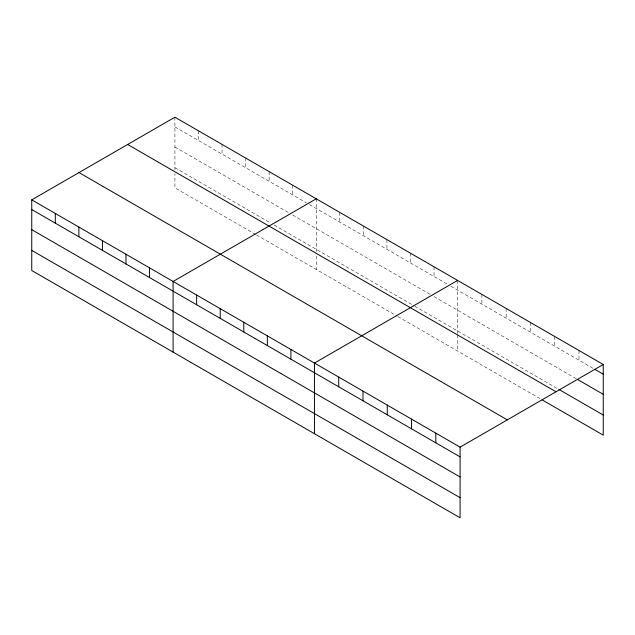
<?xml version="1.0" encoding="UTF-8"?>
<svg xmlns="http://www.w3.org/2000/svg" width="635" height="635" viewBox="0 0 635 635"><rect width="100%" height="100%" fill="white"/><g stroke="black" fill="none" stroke-linecap="round" stroke-linejoin="round"><path stroke-width="0.48" stroke-dasharray="3.17 2.38" d="M174.911 126.905L306.165 202.684M309.531 204.629L447.516 284.297M450.882 286.234L593.209 368.411M174.911 147.018L288.496 212.598M292.703 215.027L432.371 295.664M434.054 296.632L576.469 378.857M174.911 167.735L270.827 223.115M274.193 225.06L413.861 305.697M414.703 306.181L558.054 388.945M255.683 234.482L174.911 187.849L174.911 173.482M256.524 234.966L397.034 316.087M397.875 316.571L541.314 399.391M578.977 350.488L578.977 360.196M554.704 336.471L554.704 346.178M530.431 322.461L530.431 332.168M506.158 308.443L506.158 318.151M481.886 294.434L481.886 304.141M457.613 280.416L457.613 333.827M457.613 334.788L457.613 351.068M434.054 266.819L434.054 276.519M410.496 253.214L410.496 262.922M386.937 239.617L386.937 249.317M363.379 226.012L363.379 235.72M339.82 212.415L339.82 222.115M316.262 198.811L316.262 251.262M316.262 256.048L316.262 269.454M292.703 185.206L292.703 194.913M269.145 171.609L269.145 181.308M245.586 158.004L245.586 167.711M222.028 144.407L222.028 154.107M198.469 130.802L198.469 140.51M174.911 117.205L174.911 169.648"/><path stroke-width="0.95" d="M31.75 199.85L460.089 447.151L460.089 517.795L31.75 270.502L31.75 199.85L174.911 117.205L603.25 364.498L603.25 435.15L542.147 399.867M316.262 198.811L173.101 281.464L173.101 352.108M457.613 280.416L314.452 363.069L314.452 433.713M460.089 447.151L603.25 364.498M594.884 369.372L603.25 374.205M577.302 379.333L603.25 394.319M558.887 389.422L603.25 415.036M127.667 144.478L556.006 391.779M78.994 172.577L507.333 419.878M31.75 209.558L460.089 456.859M31.75 229.672L460.089 476.972M31.75 250.388L460.089 497.689M435.816 433.141L435.816 442.841M411.543 419.124L411.543 428.831M387.271 405.114L387.271 414.814M362.998 391.096L362.998 400.804M338.725 377.087L338.725 386.786M290.894 349.472L290.894 359.172M267.335 335.867L267.335 345.575M243.776 322.27L243.776 331.97M220.218 308.666L220.218 318.373M196.659 295.061L196.659 304.768M149.542 267.859L149.542 277.566M125.984 254.262L125.984 263.962M102.425 240.657L102.425 250.365M78.867 227.052L78.867 236.76M55.309 213.455L55.309 223.163"/></g></svg>
